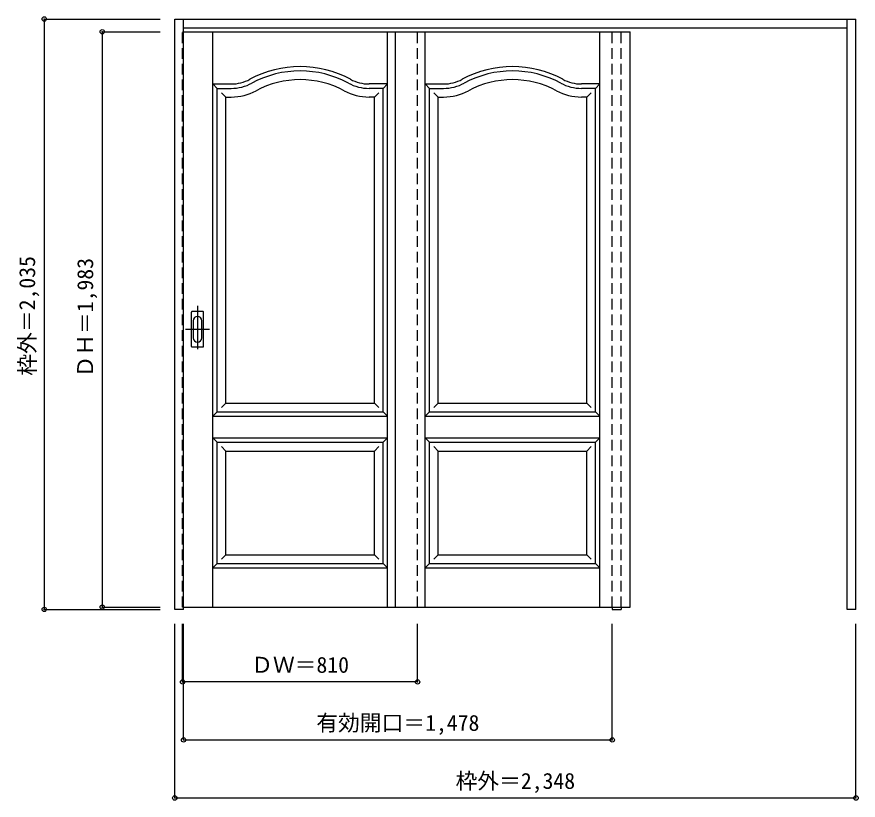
# Model space of a CAD drawing. Units: millimetres, scale not verified. Extents: x -1232 to 1668, y -1517 to 1183.
import ezdxf
from ezdxf.enums import TextEntityAlignment as Align

# ---------------------------------------------------------------- set-up
doc = ezdxf.new("R2010")
doc.units = ezdxf.units.MM
doc.header["$LTSCALE"] = 30
doc.header["$PDMODE"] = 32
doc.header["$PDSIZE"] = 15
doc.linetypes.add('CHAIN1', pattern=[8, 5, -1, 1, -1])
doc.linetypes.add('DASHED1', pattern=[1.8, 1.2, -0.6])
doc.layers.add('0-0', color=7, linetype='Continuous')
doc.layers.add('0-1_寸法', color=7, linetype='Continuous')
doc.styles.add('ＭＳ ゴシック', font='')
doc.styles.get('ＭＳ ゴシック').set_extended_font_data('MS Gothic')

msp = doc.modelspace()

# ---------------------------------------------------------------- linework, layer by layer
at = {"layer": '0-0', "color": 3}
for p, q in [((-687.07, 1175.48), (1660.93, 1175.48)), ((-657.07, -859.52), (-657.07, 1175.48)), ((1630.93, -859.52), (1630.93, 1175.48)), ((1660.93, -859.52), (1660.93, 1175.48)), ((-657.07, 1145.48), (1630.93, 1145.48)), ((-657.07, 1131.48), (881.93, 1131.48)), ((71.93, 1131.48), (71.93, -851.52)), ((-541.57, 936.48), (-492.56, 936.48)), ((-541.57, -178.52), (-541.57, 936.48)), ((190.43, 936.48), (239.44, 936.48)), ((190.43, -178.52), (190.43, 936.48)), ((-630.07, 46.48), (-630.07, 165.48)), ((-589.57, 166.98), (-628.57, 166.98)), ((-588.07, 46.48), (-588.07, 165.48)), ((-628.57, 44.98), (-589.57, 44.98)), ((-541.57, -283.52), (31.43, -283.52)), ((-541.57, -701.52), (-541.57, -283.52)), ((31.43, -701.52), (31.43, -283.52)), ((190.43, -283.52), (763.43, -283.52)), ((190.43, -701.52), (190.43, -283.52)), ((763.43, -701.52), (763.43, -283.52)), ((-541.57, -701.52), (31.43, -701.52)), ((190.43, -701.52), (763.43, -701.52)), ((820.93, -851.52), (820.93, -859.52)), ((820.93, -859.52), (850.93, -859.52)), ((850.93, -851.52), (850.93, -859.52)), ((1660.93, -859.52), (1630.93, -859.52))]:
    msp.add_line(p, q, dxfattribs=at)
at = {"layer": '0-0', "color": 4, "linetype": 'DASHED1'}
for p, q in [((-660.07, 1131.48), (-657.07, 1131.48)), ((-660.07, -851.52), (-660.07, 1131.48)), ((149.93, -851.52), (149.93, 1131.48)), ((820.93, -851.52), (820.93, 1145.48)), ((850.93, -851.52), (850.93, 1145.48)), ((-657.07, -851.52), (-660.07, -851.52))]:
    msp.add_line(p, q, dxfattribs=at)
at = {"layer": '0-0'}
for p, q in [((-556.57, -851.52), (-556.57, 1131.48)), ((46.43, -851.52), (46.43, 1131.48)), ((175.43, -851.52), (175.43, 1131.48)), ((778.43, -851.52), (778.43, 1131.48)), ((-541.57, 936.48), (-556.57, 951.48)), ((-556.57, 951.48), (-492.56, 951.48)), ((46.43, 951.48), (-17.59, 951.48)), ((31.43, 936.48), (46.43, 951.48)), ((190.43, 936.48), (175.43, 951.48)), ((175.43, 951.48), (239.44, 951.48)), ((778.43, 951.48), (714.41, 951.48)), ((763.43, 936.48), (778.43, 951.48)), ((-526.57, 921.48), (-511.57, 906.48)), ((-511.57, 906.48), (-492.56, 906.48)), ((-511.57, -148.52), (-511.57, 906.48)), ((1.43, 906.48), (-17.59, 906.48)), ((16.43, 921.48), (1.43, 906.48)), ((1.43, -148.52), (1.43, 906.48)), ((205.43, 921.48), (220.43, 906.48)), ((220.43, 906.48), (239.44, 906.48)), ((220.43, -148.52), (220.43, 906.48)), ((733.43, 906.48), (714.41, 906.48)), ((748.43, 921.48), (733.43, 906.48)), ((733.43, -148.52), (733.43, 906.48)), ((-624.07, 135.58), (-624.07, 76.38)), ((-594.07, 76.38), (-594.07, 135.58)), ((-511.57, -148.52), (-526.57, -163.52)), ((-511.57, -148.52), (1.43, -148.52)), ((1.43, -148.52), (16.43, -163.52)), ((220.43, -148.52), (205.43, -163.52)), ((220.43, -148.52), (733.43, -148.52)), ((733.43, -148.52), (748.43, -163.52)), ((-541.57, -178.52), (-556.57, -193.52)), ((-556.57, -193.52), (46.43, -193.52)), ((31.43, -178.52), (46.43, -193.52)), ((190.43, -178.52), (175.43, -193.52)), ((175.43, -193.52), (778.43, -193.52)), ((763.43, -178.52), (778.43, -193.52)), ((-556.57, -268.52), (-541.57, -283.52)), ((-556.57, -268.52), (46.43, -268.52)), ((46.43, -268.52), (31.43, -283.52)), ((175.43, -268.52), (190.43, -283.52)), ((175.43, -268.52), (778.43, -268.52)), ((778.43, -268.52), (763.43, -283.52)), ((-526.57, -298.52), (-511.57, -313.52)), ((-511.57, -671.52), (-511.57, -313.52)), ((-511.57, -313.52), (1.43, -313.52)), ((16.43, -298.52), (1.43, -313.52)), ((1.43, -671.52), (1.43, -313.52)), ((205.43, -298.52), (220.43, -313.52)), ((220.43, -671.52), (220.43, -313.52)), ((220.43, -313.52), (733.43, -313.52)), ((748.43, -298.52), (733.43, -313.52)), ((733.43, -671.52), (733.43, -313.52)), ((-511.57, -671.52), (-526.57, -686.52)), ((-511.57, -671.52), (1.43, -671.52)), ((1.43, -671.52), (16.43, -686.52)), ((220.43, -671.52), (205.43, -686.52)), ((220.43, -671.52), (733.43, -671.52)), ((733.43, -671.52), (748.43, -686.52)), ((-541.57, -701.52), (-556.57, -716.52)), ((-556.57, -716.52), (46.43, -716.52)), ((31.43, -701.52), (46.43, -716.52)), ((190.43, -701.52), (175.43, -716.52)), ((175.43, -716.52), (778.43, -716.52)), ((763.43, -701.52), (778.43, -716.52))]:
    msp.add_line(p, q, dxfattribs=at)
at = {"layer": '0-0', "color": 4, "linetype": 'CHAIN1'}
for p, q in [((-609.07, 186.98), (-609.07, 24.98)), ((-650.07, 105.98), (-568.07, 105.98))]:
    msp.add_line(p, q, dxfattribs=at)
at = {"layer": '0-0', "color": 3}
for points in [[(-657.07, -859.52), (-687.07, -859.52), (-687.07, 1175.48)], [(-657.07, -851.52), (881.93, -851.52), (881.93, 1131.48)], [(-541.57, -178.52), (31.43, -178.52), (31.43, 936.48), (-17.59, 936.48)], [(190.43, -178.52), (763.43, -178.52), (763.43, 936.48), (714.41, 936.48)]]:
    msp.add_lwpolyline(points, dxfattribs=at)
at = {"layer": '0-0'}
for centre, radius, start, end in [((-255.07, 646.48), 365, 61.6423, 118.3577), ((476.93, 646.48), 365, 61.6423, 118.3577), ((-492.56, 1086.48), 135, 270, 298.3577), ((-255.07, 646.48), 320, 61.6423, 118.3577), ((-17.59, 1086.48), 135, 241.6423, 270), ((239.44, 1086.48), 135, 270, 298.3577), ((476.93, 646.48), 320, 61.6423, 118.3577), ((714.41, 1086.48), 135, 241.6423, 270), ((-492.56, 1086.48), 180, 270, 298.3577), ((-17.59, 1086.48), 180, 241.6423, 270), ((239.44, 1086.48), 180, 270, 298.3577), ((714.41, 1086.48), 180, 241.6423, 270), ((-609.07, 135.58), 15, 0, 180), ((-609.07, 76.38), 15, 180, 0)]:
    msp.add_arc(centre, radius, start, end, dxfattribs=at)
at = {"layer": '0-0', "color": 3}
for centre, radius, start, end in [((-255.07, 646.48), 350, 61.6423, 118.3577), ((476.93, 646.48), 350, 61.6423, 118.3577), ((-492.56, 1086.48), 150, 270, 298.3577), ((-17.59, 1086.48), 150, 241.6423, 270), ((239.44, 1086.48), 150, 270, 298.3577), ((714.41, 1086.48), 150, 241.6423, 270), ((-628.57, 165.48), 1.5, 90, 180), ((-589.57, 165.48), 1.5, 0, 90), ((-628.57, 46.48), 1.5, 180, 270), ((-589.57, 46.48), 1.5, 270, 0)]:
    msp.add_arc(centre, radius, start, end, dxfattribs=at)
at = {"layer": '0-1_寸法', "color": 4}
for p, q in [((-1137.07, 1175.48), (-737.07, 1175.48)), ((-1137.07, 1175.48), (-1137.07, -859.52)), ((-937.07, 1131.48), (-937.07, -851.52)), ((-937.07, 1131.48), (-737.07, 1131.48)), ((-1137.07, -859.52), (-737.07, -859.52)), ((-937.07, -851.52), (-737.07, -851.52)), ((-687.07, -1509.52), (-687.07, -909.52)), ((-660.07, -1109.52), (-660.07, -909.52)), ((-657.07, -1309.52), (-657.07, -909.52)), ((149.93, -1109.52), (149.93, -909.52)), ((820.93, -1309.52), (820.93, -909.52)), ((1660.93, -1509.52), (1660.93, -909.52)), ((149.93, -1109.52), (-660.07, -1109.52)), ((-657.07, -1309.52), (820.93, -1309.52)), ((-687.07, -1509.52), (1660.93, -1509.52))]:
    msp.add_line(p, q, dxfattribs=at)
at = {"layer": '0-1_寸法'}
for p in [(-1137.07, 1175.48), (-937.07, 1131.48), (-1137.07, -859.52), (-937.07, -851.52), (-660.07, -1109.52), (149.93, -1109.52), (-657.07, -1309.52), (820.93, -1309.52), (-687.07, -1509.52), (1660.93, -1509.52)]:
    msp.add_point(p, dxfattribs=at)

# ---------------------------------------------------------------- texts
at = {"layer": '0-1_寸法', "style": 'ＭＳ ゴシック'}
for s, p in [('枠外＝2,035', (-1152.07, -53.77)), ('ＤＨ＝1,983', (-952.07, -60.27))]:
    msp.add_text(s, height=54.99, rotation=90, dxfattribs=at).set_placement(p, align=Align.BOTTOM_LEFT)
for s, p in [('ＤＷ＝810', (-423.82, -1094.52)), ('有効開口＝1,478', (-199.32, -1294.52)), ('枠外＝2,348', (280.68, -1494.52))]:
    msp.add_text(s, height=54.99, dxfattribs=at).set_placement(p, align=Align.BOTTOM_LEFT)

doc.saveas('drawing.dxf')
